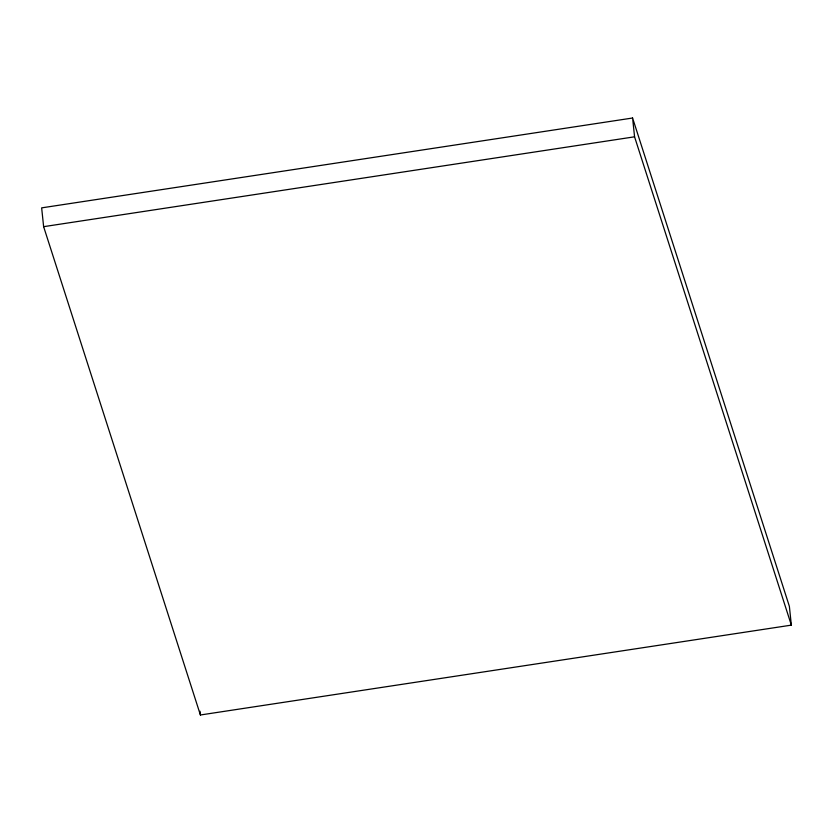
<?xml version="1.0" encoding="UTF-8"?>
<svg xmlns="http://www.w3.org/2000/svg" width="833" height="833" viewBox="0 0 833 833"><rect width="100%" height="100%" fill="white"/><g stroke="black" fill="none" stroke-linecap="round" stroke-linejoin="round"><path stroke-width="1.25" d="M632.591 118.015L41.65 207.865L43.628 226.67L200.409 714.985L791.35 625.135L789.372 606.33L632.591 118.015L634.569 136.81L791.35 625.135M43.628 226.67L634.569 136.81M200.014 711.226L200.409 714.985"/></g></svg>
